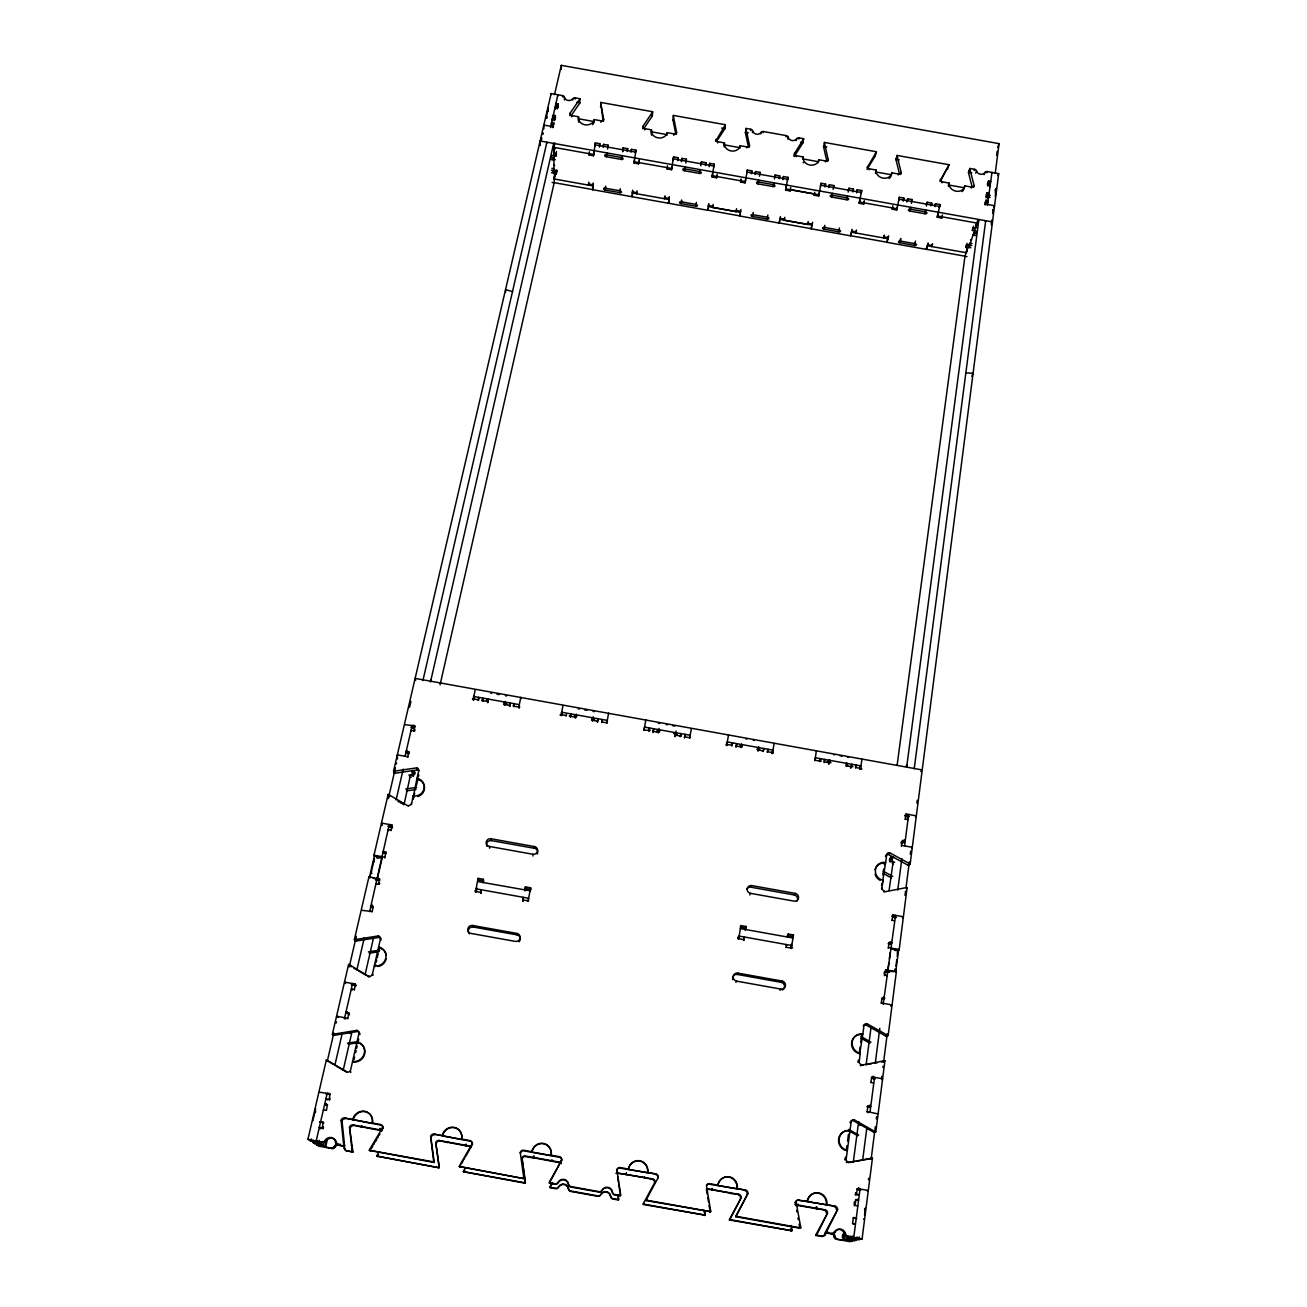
<?xml version="1.0" encoding="UTF-8"?>
<svg xmlns="http://www.w3.org/2000/svg" width="1307" height="1307" viewBox="0 0 1307 1307"><rect width="100%" height="100%" fill="white"/><g stroke="black" fill="none" stroke-linecap="round" stroke-linejoin="round"><path stroke-width="1.5" d="M552.845 119.607L553.58 115.343M569.983 115.784L569.983 113.284L579.736 99.234A2.271 1.911 3.7 0 0 579.949 98.711L575.227 97.862A2.287 1.928 3.6 0 0 572.825 98.744A4.558 3.839 3.4 0 1 564.395 97.241A2.287 1.928 3.2 0 0 562.565 95.607L551.146 93.565L393.554 771.114L394.224 773.189A2.647 2.516 -21.9 0 0 394.992 773.205L417.292 769.905A2.647 2.516 -20.8 0 1 418.943 770.967M571.796 116.829L571.796 115.571A2.287 1.928 3.5 0 1 569.983 113.284M572.825 100.002L572.825 98.744M570.358 716.873L570.832 713.883L570.669 716.873M575.227 99.136L575.227 97.862M578.789 122.204A7.989 6.764 3.9 0 1 578.511 118.774L578.527 116.78L571.796 115.571M571.192 115.522L579.687 103.269L579.949 98.711M575.423 718.197L576.256 714.096M576.959 716.105L575.913 714.782M588.853 182.245L588.444 185.235L588.836 183.486M593.982 153.605L593.509 155.762L589.016 154.961L589.424 151.857M546.114 118.316L548.303 107.958L548.287 109.755M708.214 208.172L707.806 210.296L592.757 189.695L593.247 183.029M593.509 155.762L595.322 142.888L599.831 143.688L599.374 147.07M643.845 128.527L652.128 116.225A2.271 1.911 5.9 0 0 652.324 115.702L652.618 111.716L600.714 102.42A2.271 1.928 4.5 0 0 600.681 102.975L603.654 119.296A2.287 1.928 4.4 0 1 600.991 120.799L594.26 119.591L594.211 121.584L578.511 118.774M594.865 145.78L594.897 144.799L635.545 152.069L635.48 153.05M595.24 145.829L595.322 142.888M603.164 121.241L600.714 102.42M600.959 122.286L600.991 120.799M603.605 120.799L603.654 119.296M603.148 147.266L603.589 144.358L608.114 145.175L608.033 147.136M605.223 189.972L605.272 188.126M607.624 149.047L608.114 145.175M592.349 720.811L593.247 716.661M591.695 719.863L594.636 719.945L592.839 717.821M622.655 151.743L623.161 147.854L627.67 148.671L627.556 150.877M622.998 151.04L623.161 147.854M597.397 722.15L597.92 718.736L597.577 722.183M627.213 151.563L627.67 148.671M630.971 152.233L631.428 149.341L635.954 150.158L635.888 151.122M639.058 161.3L638.535 163.816L634.026 163.016L635.954 150.158M601.645 722.493L602.151 719.504L601.873 722.477M638.535 163.816L639.139 160.009M642.75 128.805L642.913 126.322L652.405 112.239A2.271 1.928 6 0 0 652.618 111.716M644.678 129.867L644.759 128.625A2.287 1.928 5.8 0 1 642.913 126.322M606.726 723.392L608.637 713.116L608.556 714.243M607.102 722.346L607.085 722.624M652.128 116.225L652.405 112.239M651.687 135.242A7.973 6.78 6.2 0 1 651.36 131.811L651.49 129.834L644.759 128.625M666.929 135.095A7.973 6.78 6.2 0 0 667.044 134.621L667.223 132.644L673.955 133.853A2.287 1.944 6.7 0 0 676.585 132.35L673.366 115.98A2.271 1.928 6.8 0 1 673.383 115.424L725.287 124.704L724.764 128.658A2.271 1.911 8.3 0 1 724.568 129.181L716.497 141.515M664.904 195.854L664.43 198.844L664.855 196.72M671.912 167.917L671.553 169.714L667.044 168.913L667.158 167.639M675.817 134.245L673.007 119.966L673.383 115.424M673.824 135.324L673.955 133.853M669.282 196.638L668.481 203.255L668.939 201.017M671.553 169.714L673.579 156.889L678.088 157.69L677.859 160.124M673.072 160.026L673.579 156.889M676.422 134.082L676.585 132.35M677.614 160.581L678.088 157.69M681.339 161.496L681.846 158.359L686.371 159.176L686.142 161.349M681.535 161.513L681.846 158.359M685.783 163.032L686.371 159.176M695.879 204.349L695.667 206.147L681.045 203.663A1.666 0.915 11.9 0 1 679.509 202.454A1.666 0.915 11.9 0 1 681.241 201.85L695.879 204.349A1.666 0.915 11.6 0 1 697.383 205.656A1.666 0.915 11.6 0 1 695.634 206.277L696.402 202.389M700.813 165.728L701.418 161.872L705.927 162.672L705.437 165.564M987.847 196.949L988.795 193.207M709.146 166.724L709.701 163.342L714.21 164.159L713.72 167.051M715.599 141.336L725.091 125.227A2.271 1.928 8.3 0 0 725.287 124.704M707.806 210.296L708.77 203.712M716.988 175.612L716.579 177.785L712.07 176.968L714.21 164.159M894.854 971.64L895.197 968.993M897.239 952.999L899.2 949.503L907.123 887.616A2.679 2.549 44.5 0 0 906.372 887.584L883.826 891.995M863.453 1219.055L864.058 1218.876M864.613 1210.004L864.809 1208.501M868.485 1179.813L868.681 1178.261M871.263 1158.231L874.84 1130.294M874.987 1129.15L875.282 1126.863M876.311 1118.89L876.605 1116.619M881.637 1077.458L881.784 1076.331M882.928 1067.378L883.075 1066.267M883.614 1062.052L887.241 1033.739M895.246 971.477L895.605 968.716M895.932 966.134L896.765 959.714M897.19 956.365L897.893 950.892L894.462 950.271M905.016 895.426L905.555 891.162M906.029 887.551L909.313 861.983M910.309 854.206L910.701 851.118M916.861 803.152L917.236 800.26M991.31 223.562L991.752 220.115M992.601 213.433L993.124 209.414M995.281 192.668L995.803 188.927M864.548 1215.102L865.414 1208.305M895.72 972.196L898.546 950.189L890.671 948.784L891.309 948.081M996.326 188.273L995.264 196.426M850.971 1235.981L850.694 1238.154L858.911 1239.64L862.081 1238.938L872.439 1158.182A2.908 2.745 70.8 0 0 871.638 1158.165L847.949 1162.56M850.187 1122.076A2.859 2.712 69.5 0 1 853.063 1120.524L873.795 1132.319A2.875 2.712 68.5 0 0 874.546 1132.581L875.804 1131.878L884.921 1060.827A2.826 2.679 62.6 0 0 884.136 1060.81L860.627 1065.385M863.208 1025.848A2.777 2.647 60 0 1 865.757 1024.819L886.146 1036.271A2.777 2.647 59.7 0 0 886.898 1036.533L888.172 1035.454L896.373 971.526L885.493 969.974M885.493 856.314A2.647 2.516 40.7 0 1 888.352 854.468L908.12 865.316A2.663 2.516 41.8 0 0 908.855 865.561L910.178 863.845L998.679 173.619L987.242 171.56A2.287 1.928 16.8 0 0 984.972 172.459A4.558 3.839 16.6 0 1 976.525 170.956A2.287 1.928 16.4 0 0 974.581 169.306L969.859 168.456L968.52 172.263A2.271 1.911 16.3 0 0 968.536 172.818L972.228 187.26M717.559 142.904L717.723 141.679A2.287 1.944 8.2 0 1 715.844 139.375M852.474 1223.385L853.52 1217.471L856.722 1218.336M854.141 1205.707L855.105 1205.364L855.856 1199.581L858.617 1200.071L855.35 1200.136M855.432 1194.712L856.542 1194.288L857.294 1188.52L868.289 1190.497L867.162 1190.922M867.015 1111.816L868.044 1106.032L870.756 1106.506L867.162 1106.882M870.821 1082.604L871.851 1076.854L882.617 1078.781L881.555 1079.549M881.147 1003.335L882.16 997.649L884.823 998.14L883.565 999.349L881.572 998.989M884.414 975.692L885.819 969.631M888.123 948.228L889.364 942.347L891.995 942.821L890.721 944.242L888.107 943.768L889.364 942.347M891.946 920.487L892.942 914.916L903.382 916.779L902.483 917.824M901.34 846.332L902.647 840.385L905.228 840.858L903.921 842.639L901.356 842.182L901.16 843.75M905.114 819.473L906.094 814.016L916.321 815.846L915.57 816.908M987.21 201.899L986.883 204.333L988.304 200.608L986.05 200.216L985.2 205.019M990.232 195.38L988.549 195.086L989.268 193.207L987.014 192.815L986.066 197.831M987.618 185.97L988.566 180.938L990.804 181.346L988.68 184.99M988.729 183.846L988.909 182.408M860.496 1190.007L858.454 1189.648L858.732 1187.491M874.906 1078.912L872.896 1078.553L873.207 1076.151M889.234 972.31L886.767 971.869L887.028 969.892M895.801 917.759L893.857 917.4L894.102 915.472M831.856 1233.236A5.718 5.359 77.8 0 1 834.111 1236.879A2.859 2.679 77.2 0 0 836.366 1239.216L849.942 1241.65L852.082 1241.176L852.425 1238.513M852.801 1236.014L852.572 1237.713L846.756 1236.667A2.973 2.777 76.4 0 1 844.404 1234.249A5.931 5.555 77 0 0 833.997 1232.387A2.957 2.777 77.3 0 1 831.138 1233.857L825.321 1232.811A2.973 2.777 77.6 0 1 825.55 1231.995L837.558 1209.629A2.957 2.777 76 0 0 835.189 1206.23L807.105 1201.492A10.293 9.704 77 0 1 818.133 1193.128A10.293 9.704 77 0 1 826.367 1204.956M857.408 1200.512L857.588 1199.189M862.718 1159.734L866.933 1127.255M869.531 1107.307L869.808 1105.101M875.331 1062.64L879.807 1028.266M883.565 999.349L883.924 996.506M890.721 944.242L891.08 941.465M897.762 890.1L901.846 858.634M903.921 842.639L904.281 839.96M987.667 198.337L988.206 194.237M989.236 186.264L989.758 182.245M888.858 962.769L887.812 970.774L893.253 971.754M889.381 958.783L890.149 952.787M904.575 845.907L908.643 814.473L906.911 816.973M846.528 1235.507L846.037 1239.248L854.141 1240.702L854.272 1239.64M996.637 155.386L997.143 151.416M854.141 1240.702L856.608 1240.163L857.016 1236.928M995.215 173.488L999.071 143.639L561.307 65.35L554.511 94.643M858.911 1239.64L859.271 1236.928M736.56 208.695L736.037 211.669L712.658 207.47L713.148 204.496M716.579 177.785L717.167 174.337M889.969 861.967L890.998 856.559L893.482 857L892.273 858.666L889.789 858.225L889.43 860.97M975.528 235.554L973.437 235.178L973.699 233.25L975.79 233.626M973.437 235.178L975.316 227.712M842.312 1237.647L842.737 1234.363M891.897 861.525L892.518 856.722M976.28 231.143L972.375 230.44L973.274 228.022L975.528 228.431L976.1 224.069M844.093 1232.207L843.064 1239.951L836.366 1239.216M853.373 1161.645L858.258 1124.559L860.218 1124.919M866.149 1064.601L871.05 1027.351M889.07 890.524L893.236 861.346M858.944 1121.961L858.634 1124.33L860.594 1124.673M977.048 224.379L977.571 220.491M977.897 220.246L977.391 223.497M841.969 1240.212L844.044 1239.722L844.959 1232.828M846.037 1239.248L848.439 1238.693L848.798 1235.997M854.108 1204.335L854.435 1201.819M855.448 1194.026L855.644 1192.588M884.169 973.944L884.48 971.624L885.411 971.902M643.959 730.074L649.105 730.433L648.991 731.267L649.563 727.999L649.105 730.433M644.09 729.96L644.482 727.084L690.194 735.286L689.639 738.275M645.691 720.761L645.821 719.781L644.09 730.009M724.568 129.181L725.091 125.227M897.174 764.84L964.958 256.303L968.552 244.948M968.177 247.824L965.971 247.431L966.314 244.915M845.074 1160.012A2.892 2.728 72.3 0 1 845.09 1159.489L845.4 1157.185M846.315 1150.274L846.936 1145.684M847.54 1141.093L848.455 1134.231M858.323 1060.189L858.029 1062.411L859.205 1061.431L860.3 1053.197A9.803 9.345 61.9 0 1 852.197 1041.957A9.803 9.345 61.9 0 1 862.832 1034.082L863.927 1025.93A2.794 2.663 59.8 0 1 866.949 1023.691L887.42 1035.193A2.794 2.663 59.6 0 0 888.172 1035.454M859.5 1051.302L860.104 1046.874M860.692 1042.463L861.852 1033.641M881.588 885.493L881.866 883.418M882.977 875.118L883.81 868.91M884.349 864.777L884.627 862.718M965.971 247.431L967.098 243.298M850.007 1130.539A10.113 9.574 71 0 0 839.143 1138.724A10.113 9.574 71 0 0 847.377 1150.356L851.135 1122.092A2.875 2.728 69.3 0 1 854.223 1119.772L875.037 1131.617A2.875 2.712 68.4 0 0 875.804 1131.878M862.244 1034.621A9.786 9.329 61.9 0 0 851.625 1042.48A9.786 9.329 61.9 0 0 859.712 1053.703L862.832 1034.082M885.672 862.424L882.666 881.147L883.287 880.33A9.345 8.888 42.1 0 1 875.412 869.743A9.345 8.888 42.1 0 1 885.672 862.424L886.685 854.794A2.663 2.532 40.6 0 1 889.61 852.719L909.443 863.617A2.663 2.516 41.7 0 0 910.178 863.845M966.935 247.856L966.396 252.545M966.706 251.696L967.213 247.889L966.772 249.049M848.586 1162.233A2.908 2.745 72.2 0 1 846.233 1158.884L847.377 1150.356M881.572 888.956L883.287 880.33M970.872 247.775L968.797 247.415L969.32 243.576M968.797 247.415L973.699 233.25M972.375 230.44L972.702 227.908M973.274 228.022L973.519 226.209M724.16 146.825A7.973 6.78 8.7 0 1 724.192 144.832L724.454 142.888L717.723 141.679M861.934 769.104L859.728 768.696L860.055 766.408M942.445 215.018L941.775 218.073L937.266 217.256L937.576 215.083M859.957 769.088L860.365 766.18M937.985 213.842L937.674 216.031L977.701 223.203M860.447 769.202L861.967 759.138M935.126 204.905L935.518 203.745L940.027 204.546L937.266 217.256M941.775 218.073L942.02 216.243M850.939 767.912L851.903 764.301L850.596 767.895M931.466 205.019L931.744 203.075L927.235 202.258L926.467 204.595M965.154 256.221L926.369 249.278L926.647 247.268M887.78 237.27L887.012 242.35L926.353 249.392L927.856 243.657M926.353 249.392L928.182 242.971M855.513 768.026L856.134 765.069L855.448 766.343M935.518 203.745L934.93 206.62M932.169 244.915L931.907 246.696L932.561 243.755M925.274 211.195L924.899 213.744L909.868 211.064A1.732 0.964 6.9 0 1 908.463 209.823A1.732 0.964 6.9 0 1 910.456 209.202L925.503 211.897A1.732 0.964 6.5 0 1 926.892 213.123A1.732 0.964 6.5 0 1 924.899 213.744L925.764 210.068M846.299 765.526C850.269 765.494 844.812 764.562 846.56 762.585M846.201 766.359L846.822 763.386L846.283 764.415M927.235 202.258L926.336 206.065M900.866 238.462L899.951 242.71L914.524 245.438L914.835 243.298M915.472 241.076L914.541 245.324M828.671 763.958L829.226 760.135M910.244 208.516L909.868 211.064L910.718 207.388M829.586 760.02L829.39 761.393L830.435 761.573M828.965 763.974L829.88 760.347L827.315 761.475L830.991 762.798M906.65 202.03L907.662 198.762L912.172 199.563L911.306 203.386M739.778 148.132A7.973 6.78 8.7 0 0 739.893 147.642L740.187 145.698L746.918 146.907A2.287 1.944 9.2 0 0 749.532 145.387L746.052 128.985A2.271 1.928 9.1 0 1 746.052 128.429L750.773 129.262A2.271 1.928 9.2 0 1 752.652 130.912A4.542 3.856 9.4 0 0 761.099 132.415A2.271 1.928 9.6 0 1 763.435 131.533L786.308 135.618A2.271 1.928 10.4 0 1 788.186 137.268A4.542 3.856 10.6 0 0 796.633 138.771A2.271 1.928 10.8 0 1 798.953 137.889L803.674 138.738L802.71 143.166L794.313 156.432M790.817 948.261L791.405 944.324M792.385 937.773L793.463 935.011L788.203 934.064L787.451 935.338M791.29 948.523L793.463 935.011M819.522 761.377L820.567 758.681L819.963 761.654M898.661 200.625L899.379 197.275L903.889 198.092L903.317 200.968M900.507 238.92L899.935 242.824A1.683 0.899 7.1 0 1 898.562 241.664A1.683 0.899 7.1 0 1 900.474 241.076L915.096 243.69A1.683 0.899 6.8 0 1 916.452 244.866A1.683 0.899 6.8 0 1 914.524 245.438M824.08 762.667L824.799 759.449L824.063 761.001M907.368 200.706L907.662 198.762M899.379 197.275L896.716 210.002L892.224 209.202L892.91 205.787M888.335 236.959L888.074 238.74L851.527 232.205L851.805 230.424M887.012 242.35L888.678 235.897M786.013 947.591L786.634 944.585L786.144 945.386M788.203 934.064L787.484 937.233M896.716 210.002L896.994 208.189M897.37 206.947L897.092 208.777L859.516 202.046M814.882 760.739L816.352 750.953M748.486 147.234L745.447 132.922L746.052 128.429M883.989 235.93L883.663 238.07L884.284 235.113M736.037 211.669L736.233 210.46L740.612 211.244L739.86 216.031L779.184 223.072L780.116 218.318L784.51 219.102L784.265 220.295L807.661 224.461L807.922 223.285L812.317 224.069L811.239 228.79L850.579 235.832L852.099 229.362M745.627 179.811L745.104 182.866L740.595 182.065L741.118 178.994M746.771 147.871L746.918 146.907M750.594 130.504L750.773 129.262M749.254 147.103L749.532 145.387M752.391 132.628L752.652 130.912M859.81 200.232L859.189 203.288L863.698 204.104L864.041 201.915M864.368 200.674L863.698 204.104M658.336 732.655L653.337 731.201L653.141 732.557L653.794 728.767L652.928 730.858M659.757 730.956L658.875 729.665M745.104 182.866L747.326 170.073L751.835 170.89L751.329 173.766M746.787 173.194L747.326 170.073M767.503 752.244L768.075 749.27L767.193 752.146M859.189 203.288L861.738 190.544L857.212 189.744L856.608 192.848M737.654 937.903L738.553 936.547M738.308 939.014L738.7 936.547M738.635 939.079L740.889 925.568L746.15 926.5L745.333 929.963M850.579 235.832L850.988 233.234M772.176 753.502L772.666 750.447M772.421 753.551L774.12 743.373M743.471 940.436L744.484 937.021L743.716 940.387M745.137 929.963L746.15 926.5M856.281 230.604L855.889 233.103L856.493 230.146M763.043 750.921L763.843 748.503L763.272 751.476M848.145 192.08L848.946 188.257L853.455 189.058L852.899 191.949M839.437 227.957L838.637 231.862L824.063 229.133L824.488 227.353L839.078 230.097A1.666 0.915 8.5 0 1 840.499 231.274A1.666 0.915 8.5 0 1 838.637 231.862L839.11 229.983M757.848 750.937L758.338 747.882M847.214 196.867L846.74 199.759L831.709 197.079A1.715 0.964 8.7 0 1 830.239 195.838A1.715 0.964 8.7 0 1 832.167 195.2L847.214 197.896A1.715 0.964 8.3 0 1 848.668 199.138A1.715 0.964 8.3 0 1 846.74 199.759L847.508 196.066M758.697 746.82C759.089 749.123 761.524 750.447 756.982 749.515M758.093 750.839L758.763 747.588L757.341 748.47M848.619 190.185L848.946 188.257M760.854 133.902L761.099 132.415M755.087 174.452L755.609 171.56L760.119 172.361L759.449 176.216M735.906 747L736.756 743.65L736.102 746.885M829.046 186.689L829.373 184.761L833.882 185.561L833.572 187.505M824.456 226.765L824.047 229.248A1.666 0.915 8.8 0 1 822.609 228.071A1.666 0.915 8.8 0 1 824.472 227.483L824.815 225.343M741.118 746.983L741.543 744.402M832.183 194.171L831.709 197.079L832.461 193.387M742.229 746.869C737.834 746.15 740.661 745.938 741.722 744.255M741.265 747.539L741.837 744.549L741.494 745.627M763.239 132.759L763.435 131.533M726.006 744.712L726.937 742.997M814.735 192.178L814.147 195.233L818.656 196.034L818.95 194.237M727.133 742.278L726.578 745.644L728.505 735.188M819.293 192.619L818.934 194.792L785.866 188.878M825.289 186.019L825.599 184.075L821.09 183.274L818.656 196.034M731.789 745.627L732.524 742.882L731.953 745.872M807.661 224.461L808.216 221.504M811.239 228.79L811.598 226.666M812.611 222.288L812.055 225.131L779.903 219.38L780.426 216.537M752.571 216.341L752.865 214.544M758.387 181.983A1.715 0.964 10.4 0 0 756.541 182.637A1.715 0.964 10.4 0 0 758.076 183.895L773.107 186.574A1.715 0.964 10 0 0 774.969 185.937A1.715 0.964 10 0 0 773.45 184.679L758.387 181.983L758.076 183.895L758.73 180.186M784.265 220.295L784.821 217.321M786.324 186.346L785.621 190.119L790.131 190.936L790.768 187.505M783.105 178.471L783.448 176.543L787.974 177.344L785.621 190.119M779.184 223.072L779.56 220.948M689.671 737.752L690.047 735.629M767.127 219.07A1.666 0.915 10 0 0 768.941 218.465A1.666 0.915 10 0 0 767.47 217.289L752.848 214.675A1.666 0.915 10.4 0 0 751.051 215.279A1.666 0.915 10.4 0 0 752.538 216.456L767.127 219.07L767.863 215.034M675.082 736.56L676.078 731.054M773.777 182.866L773.091 186.591L773.45 184.695M774.822 176.984L775.182 175.056L779.691 175.873L779.348 177.801M658.385 732.623L659.104 728.473M759.775 174.288L760.119 172.361M752.538 216.456L753.257 212.42M755.25 173.488L755.609 171.56M740.938 209.479L740.448 212.322L708.296 206.571L708.704 204.447M739.86 216.031L740.268 213.793M751.492 172.818L751.835 170.89M767.16 218.955L767.487 217.158M774.479 178.896L775.182 175.056M740.595 182.065L741.069 179.533M786.079 136.843L786.308 135.618M779.168 178.749L779.691 175.873M675.115 736.511L675.36 735.155L680.441 736.07M673.481 733.407L675.588 733.799L675.801 732.704M787.811 139.228L788.186 137.268M712.658 207.47L713.001 205.705M782.86 179.647L783.448 176.543M709.325 165.27L709.701 163.342M607.428 720.811L607.167 722.167L607.232 720.402L561.536 712.201L561.569 715.207L559.984 714.929M712.07 176.968L712.723 173.178M700.046 169.681L699.457 173.406L684.443 170.727A1.715 0.964 12.1 0 1 682.842 169.469A1.715 0.964 12.1 0 1 684.639 168.799L699.686 171.495A1.715 0.964 11.8 0 1 701.271 172.753A1.715 0.964 11.8 0 1 699.457 173.406L700.029 170.531M701.042 163.783L701.418 161.872M592.61 720.811L593.1 718.246M705.551 164.6L705.927 162.672M787.402 180.464L787.974 177.344M796.29 140.486L796.633 138.771M793.986 156.105L794.509 153.442L803.495 139.261A2.271 1.928 10.9 0 0 803.674 138.738M684.999 167.002L684.443 170.727L685.015 167.835M575.881 717.037L576.256 715.207M681.617 199.971L681.078 203.549L681.617 200.837M798.724 139.114L798.953 137.889M796.241 156.726L796.42 155.762A2.287 1.944 10.8 0 1 794.509 153.442M790.131 190.936L790.376 189.678L814.424 193.975L814.147 195.233M522.898 901.209L523.274 897.305L522.996 901.177M530.528 890.753L530.642 887.812L525.381 886.865L524.989 890.704M525.087 890.786L525.381 886.865M561.046 715.615L563.007 705.502M561.34 715.517L561.912 712.642M672.027 166.643L671.667 168.44L634.107 161.725M561.569 715.207L562.026 712.936M528.061 901.258L530.642 887.812M669.2 197.749L668.841 199.514L632.31 192.962L632.719 190.103M528.436 901.144L528.534 898.252L475.879 888.793L476.369 890.982L475.062 890.737M566.127 716.105L566.617 713.687M667.044 168.913L667.518 165.826M796.42 155.762L803.168 156.954L802.776 158.899L818.476 161.709L818.901 159.781L825.632 160.973A2.287 1.944 11.8 0 0 828.197 159.47L824.456 143.002A2.271 1.928 11.7 0 1 824.456 142.447L876.376 151.743L875.167 156.121L866.998 169.436M632.539 194.514L632.082 196.736L632.359 191.868L636.738 192.652L636.672 193.877L637.113 190.887M518.765 707.757L520.741 697.35L520.84 698.641M480.813 893.367L481.156 889.74L481.074 893.318M475.47 892.011L478.084 878.369L483.345 879.317L482.937 882.65M519.206 707.806L519.5 706.45M634.026 163.016L634.483 159.928M483.541 881.637L483.345 879.317M509.485 706.368L509.91 702.954L509.861 706.45M620.319 188.747L619.861 190.871A1.666 0.899 13.3 0 1 621.462 192.08A1.666 0.899 13.3 0 1 619.779 192.701L620.302 190.234M513.667 706.695L514.141 703.705L514.239 706.45M631.036 151.269L631.428 149.341M475.911 892.06L476.794 887.829M478.166 881.343L478.084 878.369M476.369 890.982L476.777 889.021M504.388 705.176L504.829 702.039L506.887 704.048L504.012 704.13M505.335 701.369L504.943 703.182L503.898 702.986M621.805 155.696L621.331 159.438L606.317 156.742A1.732 0.964 13.9 0 1 604.651 155.468A1.732 0.964 13.9 0 1 606.383 154.798L621.429 157.494A1.732 0.964 13.5 0 1 623.08 158.768A1.732 0.964 13.5 0 1 621.331 159.438L621.724 157.641M504.91 705.077L505.45 702.513M691.321 728.669L689.769 737.736L684.672 736.821M605.255 188.241L619.894 190.74L619.812 192.586L605.19 190.087A1.683 0.899 13.6 0 1 603.573 188.878A1.683 0.899 13.6 0 1 605.255 188.241L605.713 186.133M605.19 190.087L605.729 187.62M482.986 701.14L482.822 698.085L482.397 701.238M487.527 702.578L487.903 699C488.001 700.405 484.554 700.421 488.214 701.304M606.758 153.001L606.317 156.742L607.02 153.507M487.952 702.513L488.181 701.451M472.415 699.212L474 699.49L474.49 697.235M478.15 700.323L478.591 697.334L478.868 699.931M599.407 145.6L599.831 143.688M593.313 183.797L592.855 185.904L553.956 178.945M592.757 189.695L593.231 187.473M603.18 146.286L603.589 144.358M589.016 154.961L589.408 153.164M473.134 699.849L475.209 689.753M473.608 699.931L474.278 696.925M594.015 152.315L593.541 154.455L553.547 147.299L554.723 143.035M826.857 161.267L823.59 146.907L824.456 142.447M825.42 161.937L825.632 160.973M820.388 186.362L821.09 183.274M413.355 776.309L414.303 770.999L411.819 770.558L412.408 772.535L414.874 772.992L414.531 774.479M552.158 155.255L556.063 155.958L556.455 151.579M556.063 155.958L556.472 154.177M551.521 172.736L553.596 173.112L553.988 168.717L553.858 158.131L551.766 157.755M553.596 173.112L554.446 169.338L554.462 170.596M440.051 684.901L554.168 182.8L554.854 170.188M319.431 1140.407L318.941 1142.547L310.723 1141.06L307.929 1139.279L326.358 1060.026A2.908 2.728 -50.5 0 1 327.109 1060.287L347.286 1072.116A2.908 2.745 -51.9 0 0 350.652 1069.812L352.563 1061.415A10.113 9.557 -50.7 0 0 364.31 1053.377A10.113 9.557 -50.7 0 0 356.991 1041.924L358.886 1033.625A2.875 2.712 -49 0 0 356.811 1030.373L333.171 1034.229A2.875 2.712 -48.1 0 1 332.37 1034.213L348.593 964.468A2.826 2.679 -42.4 0 1 349.328 964.713L369.62 976.95M369.162 976.198A2.81 2.679 -43.4 0 0 372.462 973.976L374.308 965.889A9.803 9.345 -41.6 0 0 385.81 958.162A9.803 9.345 -41.6 0 0 378.589 947.085L380.402 939.079A2.794 2.663 -39.6 0 0 378.344 935.926L355.177 939.586A2.794 2.647 -39.4 0 1 354.377 939.553L368.966 876.817L379.7 879.137M411.574 804.458L412.996 795.914A9.345 8.888 -22.2 0 0 424.056 788.725A9.345 8.888 -22.2 0 0 416.998 778.302L418.714 770.803A2.663 2.516 -20.6 0 0 416.704 767.846L394.322 771.146A2.663 2.516 -21.8 0 1 393.554 771.114M352.563 1061.415L356.991 1041.924M378.589 947.085L374.308 965.889M413.96 796.992A9.329 8.871 -22.2 0 1 413.306 796.894L416.998 778.302M554.103 177.866L554.952 174.109M554.838 175.939L554.119 178.765M354.115 1059.454L354.622 1057.2M355.651 1052.69L356.158 1050.436M356.68 1048.181L357.187 1045.927M357.693 1043.689L358.722 1039.196M375.24 966.576L375.73 964.386M376.22 962.213L376.726 960.041M377.217 957.868L378.197 953.522M378.703 951.349L379.684 947.02M413.273 799.296L413.747 797.254M414.205 795.211L414.662 793.169M415.593 789.101L416.051 787.059M416.525 785.033L417.913 778.939M418.371 776.913L418.828 774.888M554.054 173.717L556.259 174.109L556.635 169.845M556.259 174.109L557.06 170.58M827.756 161.398L828.197 159.47M323.107 1128.611L319.333 1127.369L323.107 1128.611L323.515 1126.83M329.723 1099.873L330.05 1098.452M349.296 1014.886L348.642 1012.68L345.93 1012.19L349.524 1013.873M355.945 985.984L355.243 984.024L344.493 982.096L345.456 983.501M379.357 884.3L379.667 882.993M392.296 828.099L391.904 824.962L381.464 823.083L382.314 825.272M414.629 731.119L414.989 729.584M323.875 1141.517L323.025 1145.21L320.918 1143.821L321.408 1141.714M326.603 1147.546L324.773 1146.353L326.456 1139.051M553.743 148.639L554.609 143.509M351.632 1031.827L351.322 1033.151L349.361 1032.791M410.529 774.708L404.288 803.495M327.387 1139.296L325.639 1146.909L332.207 1148.543A2.859 2.663 -56.9 0 0 335.131 1147.154A5.718 5.342 -57.5 0 1 340.572 1144.311M343.267 1069.943L351.616 1033.51L349.655 1033.151M365.225 974.058L373.426 938.23M556.047 153.376L553.792 152.968L554.854 148.328M411.77 775.345L412.849 770.64M551.325 159.666L553.433 160.026L554.25 152.364M553.433 160.026L553.858 158.131M825.06 186.966L825.599 184.075M310.723 1141.06L311.213 1138.92M323.025 1145.21L314.938 1143.756L312.765 1142.367L313.255 1140.243M314.938 1143.756L315.428 1141.648M405.056 756.263L412.195 725.385L412.979 728.342L413.731 725.075M317.47 1140.619L317.274 1141.452L323.09 1142.498A2.973 2.777 -56 0 0 326.129 1141.06A5.931 5.555 -56.6 0 1 336.536 1142.922A2.957 2.777 -56.9 0 0 338.693 1145.308L344.509 1146.353A2.973 2.777 -57.3 0 0 344.591 1145.52L342.042 1121.128L341.094 1120.377A2.957 2.777 -55.7 0 1 344.509 1118.008L372.462 1123.35A10.293 9.688 -56.7 0 0 365.061 1111.669A10.293 9.688 -56.7 0 0 353.217 1119.887M320.166 1128.938L320.362 1128.104M327.42 1105.216L325.721 1104.905L326.015 1103.614M334.951 1064.878L342.32 1032.971M346.829 1013.382L347.172 1011.928M356.958 969.5L364.294 937.723M373.116 907.662L371.302 907.336L371.956 904.558M386.251 853.651L383.801 853.226L384.111 851.854M396.07 800.031L403.21 769.12M408.421 753.714L406.82 753.42L407.425 750.806M551.913 124.704L551.505 126.452L551.456 122.466L553.711 122.874L553.727 124.868M552.877 120.554L553.776 116.601M555.606 108.693L556.521 104.74M332.207 1148.543L318.647 1146.108L316.751 1144.899L317.225 1142.808M325.982 1093.91L328.531 1094.384L328.776 1093.322M351.207 984.808L353.707 985.266L354.099 983.583M375.91 880.134L377.886 880.477L378.409 878.206M388.277 826.628L390.221 826.988L390.662 825.076M322.094 1127.876L323.417 1122.158L319.611 1121.749M326.407 1110.46L327.469 1104.578L324.708 1104.088L325.721 1104.905M329.217 1099.857L329.968 1093.714L319.578 1092.244M347.874 1018.839L348.642 1012.68M354.377 990.02L355.243 984.024M372.152 911.91L373.165 906.241L370.518 905.767L371.302 907.336M378.507 884.349L379.52 878.712M384.911 858.062L385.696 851.903L383.065 851.445L383.801 853.226M390.94 830.648L391.904 824.962M407.817 757.39L408.781 751.754L406.199 751.296L406.82 753.42M413.764 731.299L414.744 725.842L404.713 724.699M553.711 122.874L552.845 127.661M552.322 117.042L553.155 117.189L553.139 115.196L555.377 115.588L554.527 120.636M557.207 108.971L558.073 103.939L555.834 103.531L555.867 107.566L557.272 107.811M374.668 856.738L373.998 855.186L388.13 794.444A2.679 2.549 -24.5 0 1 388.849 794.689L408.258 806.043M313.076 1119.805L313.043 1120.638M313.419 1118.318L314.284 1114.61M314.628 1113.123L315.657 1108.695M315.314 1112.78L315.657 1111.309M327.469 1060.483L333.84 1033.069M336.193 1022.989L336.454 1021.862M345.391 983.387L345.636 982.292M349.214 966.919L356.337 936.302M370.077 877.16L370.387 875.804M371.155 873.746L371.956 869.057M372.266 867.717L373.198 863.666M373.524 862.326L374.455 858.291M388.31 798.642L395.498 767.748M396.348 764.056L396.576 763.059M397.524 759.008L397.328 754.874L407.637 756.72M409.499 707.43L410.888 701.467M540.445 143.917L540.199 144.669M541.131 140.944L541.833 137.954M542.748 133.984L543.009 132.84L543.042 134M547.943 111.601L548.303 110.082M370.322 877.765L370.551 876.801M373.965 862.048L374.423 860.12M828.703 187.604L829.373 184.761M833.114 189.384L833.882 185.561M852.85 191.426L853.455 189.058M546.408 118.234L546.424 115.996L547.029 118.087M856.722 191.623L857.212 189.744M867.145 167.688L876.196 152.266A2.271 1.928 13.2 0 0 876.376 151.743M861.182 192.668L861.738 190.544M861.182 193.42L861.427 192.488L820.763 185.202M869.155 169.763L869.416 168.815A2.287 1.944 13.2 0 1 867.472 166.495M875.592 173.423A7.989 6.78 13.7 0 1 875.641 171.936L876.147 170.024L869.416 168.815M726.627 744.827L727.444 741.968L773.156 750.169L772.11 752.979L773.058 753.159M889.07 178.553A7.989 6.78 13.7 0 0 891.341 174.73L891.88 172.834L898.628 174.043A2.287 1.944 14.2 0 0 901.16 172.524L897.157 156.007A2.271 1.928 14 0 1 897.157 155.451L949.078 164.747A2.271 1.928 15.5 0 1 948.915 165.27L940.043 180.725M899.543 174.256L896.063 159.862A2.271 1.911 14 0 1 896.047 159.307L897.157 155.451M896.063 159.862L897.157 156.007M898.35 174.991L898.628 174.043M900.605 174.419L901.16 172.524M892.224 209.202L892.583 207.96M903.104 200.657L903.889 198.092M911.453 201.915L912.172 199.563M930.829 205.869L931.744 203.075M942.086 182.817L942.412 181.869A2.287 1.928 15.6 0 1 940.436 179.549M940.239 181.542L949.078 164.747M939.161 207.11L940.027 204.546M939.439 207.421L939.749 206.49L899.085 199.219M948.49 186.46A7.989 6.764 16.1 0 1 948.506 184.957L949.143 183.078L942.412 181.869M968.536 172.818L969.876 169.028A2.287 1.928 16.3 0 1 969.859 168.456M962.017 191.59A7.989 6.764 16.1 0 0 964.207 187.767L964.876 185.888L971.624 187.097A2.287 1.928 16.5 0 0 974.123 185.578L969.876 169.028M974.156 170.498L974.581 169.306M975.757 173.096L976.525 170.956M971.281 188.045L971.624 187.097M973.437 187.456L974.123 185.578M617.165 1173.588L616.904 1169.961A2.924 2.81 -83.6 0 1 620.172 1167.576L628.438 1169.062A10.227 9.803 -85.9 0 1 639.809 1160.73A10.227 9.803 -85.9 0 1 647.733 1172.542L656.016 1174.029A2.924 2.794 -88 0 1 658.287 1177.411L646.262 1199.761A2.941 2.794 -87 0 0 646.017 1200.578L710.632 1211.703A2.957 2.81 87 0 0 710.649 1210.837L706.532 1186.07A2.941 2.794 86.1 0 1 709.734 1183.685L718.017 1185.171A10.26 9.77 84.2 0 1 729.224 1176.806A10.26 9.77 84.2 0 1 737.311 1188.635L745.594 1190.122A2.941 2.794 82.7 0 1 747.914 1193.52L736.593 1215.51A2.957 2.81 84.1 0 0 736.347 1216.327L735.661 1216.686A2.957 2.794 84.2 0 1 735.89 1215.886L747.914 1193.52M984.171 174.599L984.972 172.459M986.801 172.753L987.242 171.56M997.666 147.446L999.071 143.639M987.406 184.009L988.566 180.938M991.523 173.602L991.964 172.41L987.438 205.428M986.132 195.151L987.014 192.815M989.595 187.064L990.314 185.186L988.059 184.793M975.528 228.431L978.91 219.494L906.633 767.34M984.824 203.467L986.05 200.216M988.402 198.011L988.762 197.063M997.894 175.677L998.679 173.619M616.234 1173.523A2.81 2.679 -83.4 0 1 618.015 1173.212L652.732 1178.898A2.826 2.696 -87.5 0 1 654.921 1182.149L643.338 1203.682A2.826 2.696 -86.6 0 0 643.093 1204.45L705.29 1215.183A2.843 2.712 87.6 0 0 705.306 1214.35L704.8 1211.36M616.708 1170.517A2.908 2.794 -83.6 0 1 619.943 1168.148L620.172 1167.576M996.097 188.862L995.035 190.054M985.347 221.618L985.69 220.703L914.23 768.696M992.65 210.639L993.01 209.708M993.941 207.323L994.562 205.705L984.775 203.957M991.31 224.902L992.487 221.912L540.118 140.976L540.232 145.567M965.742 372.789L973.078 373.312L971.787 376.269M746.901 889.152A3.986 3.888 39.2 0 1 751.002 887.208L751.721 885.574L795.195 893.384A4.019 3.888 42.8 0 1 798.528 897.958A4.019 3.888 42.8 0 1 794.035 901.144L750.496 893.334A4.003 3.905 38.9 0 1 747.196 888.744A4.003 3.905 38.9 0 1 751.721 885.574M749.777 894.936L750.496 893.334M618.015 1173.212L626.069 1174.372A9.835 9.41 -85.5 0 1 626.412 1172.983M814.898 759.073L815.486 757.766L861.215 765.967L859.728 768.696M740.415 926.598L740.889 925.568M740.301 928.558L792.843 938.001M738.308 938.018L739.223 936.073L791.895 945.533L790.719 947.428L792.679 947.771M825.321 1232.811L826.383 1232.517A2.973 2.794 77.5 0 1 826.612 1231.7L837.558 1209.629M825.109 1234.805L824.08 1235.082A5.718 5.359 77.8 0 1 828.001 1232.207A5.734 5.375 77.7 0 0 825.109 1234.805A2.859 2.679 78 0 1 822.348 1236.226L815.715 1235.491A2.859 2.679 78.4 0 1 815.944 1234.707L827.511 1213.174A2.843 2.679 76.9 0 0 825.223 1209.906L795.015 1204.482M815.715 1235.491L816.712 1235.213A2.875 2.696 78.3 0 1 816.94 1234.429L827.511 1213.174M732.737 979.613A4.084 4.003 60.7 0 1 737.197 974.434L737.867 973.111L782.076 981.051A4.117 3.986 58.6 0 1 785.458 985.788A4.117 3.986 58.6 0 1 780.867 989.089L780.018 990.347M791.143 1225.443L791.944 1229.936A2.859 2.696 80.4 0 1 791.944 1230.769L729.404 1219.97A2.843 2.696 84.9 0 1 729.633 1219.186L741.2 1197.669A2.826 2.696 83.5 0 0 738.978 1194.402L706.613 1188.586M729.404 1219.97L730.058 1219.627A2.859 2.696 84.8 0 1 730.286 1218.843L741.2 1197.669M735.923 982.423L736.593 981.132A4.101 4.003 60.3 0 1 733.26 976.411A4.101 4.003 60.3 0 1 737.867 973.111M430.673 1136.486L434.169 1161.629A2.957 2.794 -63.8 0 1 434.12 1162.462L433.565 1161.874A2.957 2.81 -63.7 0 0 433.614 1161.024L430.673 1136.486A2.941 2.794 -62.3 0 1 434.038 1134.117L442.305 1135.603A10.26 9.77 -63.7 0 1 454.019 1127.337A10.26 9.77 -63.7 0 1 461.6 1139.067L469.867 1140.554A2.941 2.794 -65.6 0 1 472.039 1143.919L459.558 1165.697A2.957 2.81 -66.5 0 0 459.28 1166.497L523.731 1178.587A2.941 2.794 -72.5 0 0 523.764 1177.738L520.268 1152.594A2.924 2.794 -71.5 0 1 523.584 1150.209L531.851 1151.696A10.227 9.803 -73.6 0 1 543.402 1143.396A10.227 9.803 -73.6 0 1 551.146 1155.176L559.412 1156.662A2.924 2.81 -75.9 0 1 561.634 1160.028L549.528 1181.871A2.957 2.81 -75.9 0 0 549.267 1182.688L555.116 1183.734A2.941 2.81 -76.3 0 0 558.073 1182.263A5.898 5.636 -77.2 0 1 568.529 1184.142A2.941 2.81 -78.1 0 0 570.783 1186.544L599.096 1191.641A2.941 2.81 -81.4 0 0 602.053 1190.171A5.898 5.636 -82.3 0 1 612.493 1192.049A2.957 2.81 -83.2 0 0 614.764 1194.467L620.613 1195.513A2.957 2.81 -83.5 0 0 620.645 1194.663L616.904 1169.961M557.158 1168.768L549.61 1182.378A2.941 2.81 -76 0 0 549.348 1183.194L555.165 1184.24A2.941 2.794 -76.3 0 0 558.122 1182.77A5.881 5.604 -77.2 0 1 568.512 1184.648A2.941 2.794 -78.1 0 0 570.767 1187.034L598.965 1192.115A2.941 2.81 -81.4 0 0 601.906 1190.644A5.881 5.604 -82.3 0 1 612.313 1192.523A2.941 2.794 -83.2 0 0 614.568 1194.925L620.4 1195.97A2.941 2.81 -83.5 0 0 620.417 1195.121L620.188 1193.569M557.909 1167.396L561.634 1160.028M552.404 1182.508L550.214 1186.462A2.843 2.712 -76.2 0 0 549.953 1187.246L555.589 1188.259A2.843 2.712 -76.5 0 0 558.448 1186.854A5.685 5.424 -77.3 0 1 568.496 1188.651A2.843 2.712 -78.2 0 0 570.669 1190.971L597.92 1195.872A2.843 2.712 -81.3 0 0 600.763 1194.467A5.685 5.424 -82.2 0 1 610.826 1196.264A2.843 2.712 -83 0 0 613.016 1198.584L618.636 1199.597A2.843 2.712 -83.3 0 0 618.668 1198.78L618.211 1195.791M552.469 1182.998L550.28 1186.936A2.826 2.696 -76.2 0 0 550.035 1187.72L555.638 1188.733A2.826 2.696 -76.5 0 0 558.481 1187.311A5.669 5.391 -77.4 0 1 568.496 1189.125A2.826 2.696 -78.2 0 0 570.653 1191.429L597.805 1196.313A2.826 2.696 -81.3 0 0 600.632 1194.892A5.669 5.391 -82.1 0 1 610.647 1196.706A2.826 2.696 -83 0 0 612.836 1199.009L618.44 1200.022A2.826 2.696 -83.3 0 0 618.456 1199.205L617.786 1194.745M796.927 901.242A4.003 3.872 43 0 0 794.313 894.985L795.195 893.384M561.291 1163.083A2.826 2.696 -76.1 0 0 559.723 1162.168L525.218 1155.96A2.826 2.696 -72 0 0 522.032 1158.263L525.414 1182.459A2.826 2.696 -72.9 0 1 525.365 1183.276L463.332 1171.676A2.843 2.696 -67.1 0 1 463.609 1170.892L465.112 1168.262M463.756 1172.199A2.843 2.696 -67.2 0 1 464.018 1171.431L464.769 1170.108M459.721 1167.069A2.941 2.794 -66.6 0 1 459.999 1166.269L460.783 1164.913M461.567 1163.54L463.119 1160.828M463.903 1159.472L464.688 1158.116M465.455 1156.76L470.896 1147.285M471.664 1145.929L472.039 1143.919M471.353 1146.288L439.005 1140.472A2.826 2.679 -63.1 0 0 435.786 1142.743L439.152 1166.955A2.843 2.696 -64.5 0 1 439.087 1167.772L376.726 1156.091A2.859 2.696 -60 0 1 377.004 1155.323L378.556 1152.692M377.478 1156.695A2.843 2.679 -60.1 0 1 377.772 1155.911L378.54 1154.604M434.12 1162.462L369.293 1150.323A2.973 2.794 -59.2 0 1 369.603 1149.506L382.461 1127.81A2.941 2.777 -58 0 0 380.337 1124.461L372.07 1122.974A10.325 9.721 -56.6 0 0 364.653 1111.26A10.325 9.721 -56.6 0 0 352.776 1119.495M371.221 1148.804L372.822 1146.092M373.622 1144.736L374.439 1143.38M375.24 1142.024L376.841 1139.328M377.641 1137.972L378.442 1136.633M379.242 1135.277L380.043 1133.921M381.628 1131.225L382.428 1129.885M654.921 1182.149L654.578 1182.639A2.81 2.679 -87.5 0 0 652.389 1179.388L644.612 1177.705A9.835 9.41 -85.5 0 0 644.71 1177.003M906.094 766.245L906.96 764.889M782.321 990.069A4.101 3.986 58.9 0 0 781.227 982.341L782.076 981.051M920.831 771.587L921.615 770.411M921.941 769.888L415.12 678.398L415.61 680.375M619.943 1168.148L656.016 1174.029M905.114 815.421L906.094 814.016M907.515 820.175L908.006 819.473L905.441 819.015M885.525 856.428L886.685 854.794M658.287 1177.411L657.911 1177.934A2.924 2.794 -87.9 0 0 655.64 1174.568M888.352 854.468L889.61 852.719M901.356 842.182L902.173 841.071M646.262 1199.761L646.589 1199.32A2.957 2.81 -87 0 0 646.328 1200.136L646.017 1200.578M911.633 848.178L912.302 847.295L901.993 845.449M908.12 865.316L909.443 863.617M906.388 888.531L907.123 887.616M891.995 916.06L892.942 914.916M893.857 917.4L895.556 915.374L883.173 1004.397M894.56 920.961L892.273 920.112M886.767 971.869L888.45 970.104M887.453 975.757L885.117 974.957M865.757 1024.819L866.949 1023.691M890.688 1006.227L892.077 1004.936L881.457 1003.024M706.466 1185.302A2.924 2.777 86.2 0 1 709.146 1184.191L709.734 1183.685M886.146 1036.271L887.42 1035.193M706.384 1189.109L712.135 1189.86A9.868 9.394 85 0 1 712.446 1188.455M881.457 1062.019L884.136 1060.81M884.921 1060.827L883.646 1061.807A2.81 2.663 62.8 0 0 882.862 1061.774M872.896 1078.553L874.546 1077.327L870.021 1112.11L867.456 1112.649M873.517 1083.095L871.132 1082.376M730.433 1192.703A9.852 9.378 85 0 1 730.352 1193.405L730.678 1193.193A9.868 9.394 85 0 0 730.76 1192.474M867.211 1106.572L868.044 1106.032M710.649 1210.837L710.044 1211.23A2.941 2.794 87 0 1 710.028 1212.079M853.063 1120.524L854.223 1119.772M730.352 1193.405L738.978 1194.402M709.146 1184.191L745.594 1190.122M850.187 1122.697L851.135 1122.092M877.683 1113.858L867.309 1111.62M873.795 1132.319L875.037 1131.617M845.09 1159.489L846.233 1158.884M870.625 1158.639L871.638 1158.165M871.181 1158.786L872.439 1158.182M795.342 1202.097A2.941 2.777 78.5 0 1 798.365 1200.218L807.595 1201.28A10.325 9.721 77 0 1 818.639 1192.883A10.325 9.721 77 0 1 826.906 1204.744M795.326 1202.571L796.159 1202.195A2.941 2.777 78.4 0 1 799.329 1199.793M796.764 1205.348L816.761 1208.665A9.917 9.345 77.9 0 0 816.859 1207.227M858.454 1189.648L860.039 1189.011L853.765 1237.435L850.694 1238.154M816.336 1206.704A9.901 9.329 78 0 1 816.271 1208.861L816.761 1208.665M816.271 1208.861L825.223 1209.906M798.365 1200.218L835.189 1206.23M857.604 1205.953L855.105 1205.364M791.045 1231.063A2.859 2.679 80.5 0 0 791.062 1230.23L791.944 1229.936M735.661 1216.686L799.688 1228.204A2.957 2.777 79.7 0 0 799.688 1227.355L800.652 1227.028L796.159 1202.195M799.688 1228.204L800.652 1227.894A2.973 2.794 79.6 0 0 800.652 1227.028M815.944 1234.707L816.94 1234.429M825.55 1231.995L826.612 1231.7M854.794 1224.006L852.768 1223.303M833.997 1232.387L835.108 1232.076A5.963 5.571 76.9 0 1 845.564 1233.955A2.973 2.794 76.3 0 0 847.916 1236.389L862.081 1238.938M831.138 1233.857L832.232 1233.563A2.973 2.794 77.2 0 0 835.108 1232.076M834.111 1236.879L835.173 1236.618A2.875 2.679 77.1 0 0 837.444 1238.938M844.404 1234.249L845.564 1233.955M846.756 1236.667L847.916 1236.389M658.401 723.425L659.676 723.408M848.88 1162.56L854.615 1161.547M856.052 1161.286L861.803 1160.273M863.224 1160.028L870.397 1158.754M860.333 1065.63L863.159 1065.14M865.969 1064.666L871.606 1063.702M874.432 1063.228L877.242 1062.738M332.37 1034.213L333.318 1035.307A2.875 2.712 -48.3 0 0 334.118 1035.324L357.661 1031.484A2.859 2.712 -49.2 0 1 359.784 1034.474M347.482 1043.231L357.432 1041.597M348.332 1044.244L356.844 1042.855M354.377 939.553L355.226 941.024A2.777 2.647 -39.5 0 0 356.01 941.04L379.112 937.397A2.777 2.647 -39.8 0 1 380.941 938.753M368.427 951.872L379.602 950.091M369.195 953.228L378.932 951.676M405.791 788.987L416.59 787.386M406.395 790.915L415.806 789.51M658.695 730.76L656.702 731.021L659.578 732.034M575.897 715.909L574.002 716.138L575.717 717.004M675.392 734.877L677.385 734.681L675.588 733.799M576.959 102.224L579.9 102.747A2.271 1.911 3.7 0 1 579.687 103.269M721.529 128.086L724.764 128.658M746.934 132.628L745.464 132.366A2.271 1.911 9.1 0 0 745.447 132.922M747.228 132.677L748.405 132.889M800.538 142.218L802.89 142.643A2.271 1.911 10.9 0 1 802.71 143.166M826.825 146.923L823.59 146.335A2.271 1.911 11.7 0 0 823.59 146.907M896.047 159.307L899.281 159.879M968.52 172.263L971.754 172.851M557.207 107.713L554.952 107.305L554.985 109.331M987.422 184.761L988.402 184.941M651.36 131.811L667.044 134.621M724.192 144.832L739.893 147.642M875.641 171.936L891.341 174.73M948.506 184.957L964.207 187.767M552.06 118.986L554.871 119.492M986.164 196.654L990.085 197.357M553.482 126.795L543.826 125.064L543.892 128.789M673.187 158.8L713.834 166.071M746.967 172.001L787.631 179.271M712.233 175.693L745.3 181.608M553.465 149.553L554.429 149.717M976.068 225.163L977.048 225.343M551.293 157.085L553.4 157.461M974.352 232.793L976.443 233.169M551.913 159.095L555.246 159.699M553.662 165.27L554.625 165.45M970.513 239.867L971.477 240.047M551.913 168.342L553.988 168.717M969.941 243.151L972.016 243.51M551.489 170.237L553.564 170.613M969.696 245.062L971.771 245.438M552.371 170.923L556.227 171.609M966.853 245.095L970.725 245.781M588.477 184.009L592.855 184.793M664.544 197.618L668.923 198.403M708.427 205.477L712.821 206.261M851.821 231.143L856.216 231.927M884.022 236.894L888.401 237.678M927.921 244.752L932.316 245.536M927.545 245.798L966.477 252.774M554.005 182.637L592.774 189.58M707.839 210.166L739.876 215.9M779.217 222.942L811.255 228.676M850.596 235.717L887.028 242.236M552.109 182.425L554.168 182.8M964.958 256.303L967.017 256.678M490.68 693.086L491.742 693.282M497.003 694.229L499.111 694.605M505.433 695.732L506.659 695.961M578.397 708.835L579.458 709.015M584.735 709.962L586.843 710.338M593.166 711.482L594.211 711.662M666.341 724.601L667.403 724.797M672.68 725.744L674.788 726.12M745.872 738.88L746.918 739.059M753.257 740.203L754.302 740.383M833.621 754.613L834.683 754.809M839.96 755.756L842.067 756.132M591.744 718.752L592.79 718.948M481.564 700.111L483.149 700.389M513.03 705.747L514.337 705.992M569.248 715.844L570.832 716.122M649.252 730.188L650.298 730.384M680.441 735.792L681.502 735.988M819.603 760.756L821.45 761.082M850.824 766.359L852.932 766.735M472.987 698.837L478.068 699.751M482.299 700.519L487.38 701.418M504.306 704.457L509.387 705.372M513.618 706.139L518.699 707.038M561.046 714.635L566.127 715.55M570.358 716.318L575.439 717.216M592.365 720.255L597.446 721.17M601.677 721.938L606.758 722.836M727.035 744.418L732.116 745.333M736.347 746.085L741.428 747M758.37 750.038L763.451 750.953M767.683 751.721L772.764 752.62M815.127 760.233L820.208 761.131M824.439 761.899L829.52 762.814M846.462 765.853L851.543 766.768M855.791 767.519L860.872 768.434M410.872 727.247L414.695 727.934M904.787 815.895L909.264 816.695M413.616 730.76L411.051 730.303L411.313 731.267M408.862 775.035L413.208 775.819M890.345 861.46L894.691 862.244M409.45 777.012L411.313 777.338M892.24 863.666L893.482 863.878M490.975 838.751L534.416 846.56A4.003 3.905 -19.2 0 1 537.553 851.118A4.003 3.905 -19.2 0 1 532.864 854.255L489.357 846.446A4.019 3.888 -22.9 0 1 486.253 841.904A4.019 3.888 -22.9 0 1 490.975 838.751L491.269 840.581A4.003 3.872 -23.2 0 0 486.956 846.315M491.269 840.581L534.547 848.341A3.986 3.888 -19.5 0 1 537.226 854.075M751.002 887.208L794.313 894.985M388.048 826.008L392.59 826.825M892.322 916.55L896.226 917.253M390.728 830.076L388.114 829.602L388.506 830.648M373.998 855.186L384.503 857.082M888.678 947.608L899.2 949.503M377.217 857.392L380.647 858.013M376.971 857.898L377.952 858.078M478.444 880.052L483.672 880.983M525.545 888.515L530.789 889.446M740.53 927.12L745.447 928.003M787.337 935.518L792.581 936.466M475.34 891.407L480.6 892.338M522.751 899.919L528.012 900.866M738.798 938.704L744.075 939.651M786.226 947.232L791.503 948.179M370.959 873.321L371.94 873.501M373.312 878.369L377.249 879.088L382.248 857.49L374.39 856.069L369.358 877.667L368.966 876.817M378.736 879.889L379.7 880.068M375.664 879.562L379.602 880.281M885.542 971.134L889.642 971.869M378.311 883.94L376.008 884.186M472.709 925.487L516.902 933.427A4.101 4.003 -40 0 1 520.072 938.116A4.101 4.003 -40 0 1 515.285 941.383L471.043 933.443A4.117 3.986 -38.4 0 1 467.89 928.754A4.117 3.986 -38.4 0 1 472.709 925.487L473.085 926.99A4.101 3.97 -38.7 0 0 469.376 933.868M473.085 926.99L517.098 934.897A4.084 3.986 -40.4 0 1 519.059 941.743M737.197 974.434L781.227 982.341M371.956 911.518L361.712 910.293M736.593 981.132L780.867 989.089M352.089 984.596L356.108 985.315M871.295 1077.883L875.314 1078.602M354.001 989.464L351.305 988.974L352.057 990.085M347.368 1018.186L336.553 1016.225L338.154 1017.516M344.231 1018.61L345.571 1018.856L344.672 1017.696L352.563 983.534L353.707 985.266M326.162 1093.714L330.263 1094.465M856.788 1189.125L860.905 1189.86M328.661 1099.383L325.917 1098.877L327.6 1099.857M856.542 1194.288L859.303 1194.778L855.366 1194.745M326.146 1110.264L323.384 1110.084M344.509 1118.008L381.105 1125.196A2.941 2.761 -58.1 0 1 383.229 1128.545L382.461 1127.81M434.038 1134.117L470.275 1141.24A2.924 2.777 -65.7 0 1 472.448 1144.589M520.268 1152.594L520.464 1153.215A2.924 2.794 -71.5 0 1 523.764 1150.846L559.445 1157.267A2.908 2.794 -75.9 0 1 561.667 1160.616M349.541 1127.238L352.89 1151.451A2.859 2.679 -58.1 0 1 352.825 1152.251L351.975 1151.647A2.859 2.679 -58 0 0 352.04 1150.83L349.541 1127.238A2.843 2.679 -56.6 0 1 352.808 1124.968L380.843 1130M361.369 1126.062A9.917 9.345 -57.6 0 0 361.189 1126.748L381.089 1130.604M447.386 1141.517A9.868 9.394 -64.6 0 0 447.206 1142.22L471.402 1146.843M533.615 1156.303A9.835 9.41 -74 0 0 533.256 1157.692L559.755 1162.74A2.81 2.679 -76.1 0 1 561.307 1163.655M626.069 1174.372L644.612 1177.705M712.135 1189.86L730.678 1193.193M352.808 1124.968L361.598 1127.108A9.901 9.329 -57.6 0 1 362.006 1125.735M439.005 1140.472L447.451 1142.547A9.852 9.361 -64.6 0 1 447.631 1141.844M522.212 1158.835A2.81 2.679 -72 0 1 525.398 1156.564L533.321 1157.986A9.819 9.394 -74 0 1 533.942 1155.927M319.611 1122.043L323.744 1122.778M853.03 1217.961L856.477 1218.565M852.801 1223.842L853.651 1224.006M307.929 1139.279L323.09 1142.498M322.077 1141.828A2.973 2.777 -55.9 0 0 325.133 1140.374A5.963 5.571 -56.6 0 1 335.572 1142.253A2.973 2.794 -56.9 0 0 337.745 1144.638L344.509 1146.353M369.293 1150.323L433.565 1161.874M459.28 1166.497L523.731 1178.587M646.328 1200.136L710.632 1211.703M736.347 1216.327L800.652 1227.894M826.383 1232.517L832.232 1233.563M312.765 1142.367L320.918 1143.821M848.439 1238.693L856.608 1240.163M316.751 1144.899L324.773 1146.353M844.044 1239.722L852.082 1241.176M343.186 1145.635A5.734 5.375 -57.4 0 1 344.247 1148.33A2.859 2.679 -57.7 0 0 346.339 1150.634L351.975 1151.647M376.726 1156.091L439.087 1167.772M463.332 1171.676L525.202 1182.802A2.843 2.712 -72.9 0 0 525.234 1181.969L522.032 1158.263M705.29 1215.183L643.403 1204.057A2.843 2.712 -86.7 0 1 643.648 1203.273M730.058 1219.627L791.944 1230.769M816.712 1235.213L822.348 1236.226M346.339 1150.634L352.825 1152.251M847.508 757.112L848.472 757.407M883.14 871.132L892.714 876.393M883.156 873.403L891.505 877.994M861.101 1036.598L870.952 1042.153M861.199 1038.313L869.792 1043.166M397.932 801.403L399.125 802.073M400.318 802.759L401.527 803.429M402.719 804.115L403.912 804.785M848.717 1129.411L858.748 1135.113M848.88 1130.8L857.604 1135.783M348.593 964.468L349.459 965.824A2.81 2.663 -42.6 0 1 350.211 966.085L351.436 966.788M353.903 968.226L355.145 968.944M356.37 969.647L357.612 970.366M358.837 971.085L360.079 971.804M361.304 972.506L366.254 975.381M367.496 976.084L368.721 976.803M326.358 1060.026L327.354 1061.023A2.892 2.728 -50.6 0 1 328.106 1061.284L333.122 1064.225M334.363 1064.96L335.621 1065.695M336.879 1066.43L346.927 1072.328M318.941 1142.547L316.229 1140.782L327.224 1093.224L328.531 1094.384M325.133 1140.374L326.129 1141.06M331.259 1147.922A2.875 2.679 -56.8 0 0 334.2 1146.517L335.131 1147.154M337.745 1144.638L338.693 1145.308M335.572 1142.253L336.536 1142.922M344.247 1148.33L345.146 1148.951A2.859 2.679 -57.8 0 0 347.237 1151.255M341.094 1120.377L343.659 1144.85L344.591 1145.52M352.04 1150.83L352.89 1151.451M369.603 1149.506L370.42 1150.16A2.957 2.777 -59.3 0 0 370.126 1150.961M327.109 1060.287L328.106 1061.284M435.786 1142.743L439.152 1166.955M333.171 1034.229L334.118 1035.324M356.811 1030.373L357.661 1031.484M358.886 1033.625L359.572 1034.523M349.328 964.713L350.211 966.085M372.462 973.976L373.149 975.136M355.177 939.586L356.01 941.04M378.344 935.926L379.112 937.397M380.402 939.079L380.974 940.174M369.636 911.682L389.29 824.488L390.221 826.988M376.873 878.239L377.886 880.477M381.873 856.608L382.477 858.029M385.696 851.903L386.235 853.242M388.849 794.689L389.551 796.666A2.679 2.532 -24.6 0 0 388.832 796.42L388.13 794.444M523.764 1177.738L523.584 1177.199A2.957 2.81 -72.5 0 1 523.552 1178.048M394.322 771.146L394.992 773.205M412.996 795.914L413.306 796.894M408.781 751.754L409.271 753.486M414.303 770.999L414.874 772.992M416.704 767.846L417.292 769.905M414.744 725.842L414.973 726.676M422.913 680.555L546.898 142.202L546.914 143.182M431.408 681.094L431.065 679.509L430.509 681.911L553.678 143.411L553.792 152.968M477.659 881.539L530.152 890.819M795.211 1202.62L795.767 1205.691M796.617 1210.331L796.894 1211.867M798.005 1218.059L798.283 1219.594M799.132 1224.251L799.688 1227.355M790.784 1228.743L791.062 1230.23M489.357 846.446L489.668 848.243M706.466 1189.631L707.234 1194.255M707.74 1197.326L708.508 1201.966M709.015 1205.054L709.799 1209.678M704.016 1210.249L704.506 1213.223M474 699.49L473.51 696.419L519.222 704.62L519.467 707.659M617.623 1176.643L618.554 1182.786M618.783 1184.322L619.959 1192.033M516.902 933.427L517.098 934.897M532.864 854.255L533.011 856.02M534.416 846.56L534.547 848.341M505.695 292.016L505.548 289.599L512.605 291.657M551.146 93.565L551.162 94.692M550.59 127.596L557.86 94.758L557.86 96.032M552.257 118.986L552.273 120.228M555.377 115.588L555.41 118.349M558.073 103.939L558.105 107.713M561.307 65.35L561.324 69.418M562.565 95.607L562.582 96.865M564.395 97.241L564.395 100.018M431.245 1137.172A2.924 2.777 -62.3 0 1 434.594 1134.819M342.042 1121.128A2.941 2.761 -55.8 0 1 345.424 1118.792M343.659 1144.85A2.973 2.794 -57.2 0 1 343.578 1145.7A5.718 5.342 -57.5 0 1 344.329 1146.615M834.078 1206.639A2.941 2.761 76.1 0 1 836.447 1210.037M744.859 1190.595A2.924 2.777 82.8 0 1 747.163 1193.977M884.512 891.08A2.679 2.549 44 0 1 882.258 888.041M411.264 803.495A2.679 2.549 -24 0 1 408.094 805.553M417.292 779.331A9.329 8.871 -22.2 0 1 417.979 796.567M880.117 880.314A9.329 8.871 42.2 0 1 875.069 874.203M875.004 869.612A9.329 8.871 42.2 0 1 885.051 863.29M861.525 1064.666A2.81 2.679 63.6 0 1 859.205 1061.431M846.707 1162.577A2.892 2.728 72.3 0 1 846.233 1162.266M350.946 1072.001A2.892 2.728 -52 0 1 350.521 1072.41M378.965 947.804A9.786 9.329 -41.7 0 1 386.251 955.041M386.251 958.505A9.786 9.329 -41.7 0 1 378.18 966.543M357.432 1042.463A10.08 9.541 -50.7 0 1 364.718 1053.899A10.08 9.541 -50.7 0 1 353.004 1061.905M846.805 1150.666A10.097 9.557 71 0 1 838.604 1139.067A10.097 9.557 71 0 1 849.436 1130.898M818.901 159.781A7.989 6.796 11.3 0 1 809.883 165.074A7.989 6.796 11.3 0 1 803.168 156.954M875.347 155.598A2.271 1.911 13.2 0 1 875.167 156.121M891.88 172.834A7.989 6.78 13.7 0 1 882.977 178.144A7.989 6.78 13.7 0 1 876.147 170.024M947.804 168.554A2.271 1.911 15.5 0 1 947.64 169.093M964.876 185.888A8.005 6.78 16.1 0 1 956.087 191.23A8.005 6.78 16.1 0 1 949.143 183.078M594.26 119.591A8.005 6.78 3.9 0 1 584.915 124.819A8.005 6.78 3.9 0 1 578.527 116.78M600.583 107.011A2.271 1.911 4.4 0 1 600.599 106.455M667.223 132.644A7.989 6.78 6.3 0 1 657.976 137.889A7.989 6.78 6.3 0 1 651.49 129.834M673.007 119.966A2.271 1.911 6.8 0 1 673.023 119.411M740.187 145.698A7.989 6.796 8.7 0 1 731.054 150.975A7.989 6.796 8.7 0 1 724.454 142.888M818.476 161.709A7.973 6.78 11.3 0 1 818.215 162.656M803.429 162.82A7.973 6.78 11.3 0 1 803.217 162.346M594.081 122.057A7.989 6.764 3.9 0 1 592.496 124.655M551.995 1159.881A9.819 9.394 -74 0 1 551.832 1161.319M616.201 1173.163A2.826 2.696 -83.4 0 1 618.211 1172.689M644.547 1177.248A9.819 9.394 -85.5 0 1 644.465 1177.966M625.955 1174.634A9.819 9.394 -85.5 0 1 626.298 1173.245M704.767 1214.873A2.843 2.696 87.6 0 1 704.734 1215.543M711.841 1190.089A9.852 9.378 85 0 1 712.168 1188.684M738.292 1194.843A2.826 2.679 83.6 0 1 740.514 1198.094M797.76 1205.528A9.901 9.329 78 0 1 798.054 1204.123M824.211 1210.282A2.843 2.663 77 0 1 826.465 1213.549M823.606 1235.752A2.859 2.679 78.1 0 1 821.335 1236.504M833.262 1233.236A5.734 5.375 77.7 0 1 835.173 1236.618M344.999 1148.15A5.718 5.342 -57.5 0 1 345.146 1148.951M334.2 1146.517A5.734 5.375 -57.4 0 1 338.007 1143.772M350.407 1127.941A2.826 2.663 -56.7 0 1 353.674 1125.686M380.337 1128.3A9.901 9.329 -57.6 0 1 380.092 1130.424M438.629 1166.399A2.859 2.696 -64.4 0 1 438.58 1167.216M436.309 1143.396A2.826 2.679 -63.2 0 1 439.528 1141.125M466.142 1144.458A9.852 9.361 -64.6 0 1 465.962 1145.863M798.218 1205.332A9.917 9.345 77.9 0 1 798.332 1204.629M551.913 1160.322A9.835 9.41 -74 0 1 551.799 1161.024M465.945 1144.131A9.868 9.394 -64.6 0 1 465.749 1145.553M379.929 1128.66A9.917 9.345 -57.6 0 1 379.716 1130.081M685.113 734.387L684.443 737.769L685.113 734.387M680.882 733.619L680.31 736.544L680.882 733.619M461.812 1139.41L442.567 1135.946A10.244 9.753 -63.8 0 1 454.248 1127.696A10.244 9.753 -63.8 0 1 461.812 1139.41M551.178 1155.486L531.916 1152.022A10.211 9.786 -73.6 0 1 543.451 1143.739A10.211 9.786 -73.6 0 1 551.178 1155.486M647.569 1172.804L628.308 1169.34A10.211 9.786 -85.9 0 1 639.662 1161.041A10.211 9.786 -85.9 0 1 647.569 1172.804M736.968 1188.88L717.706 1185.416A10.244 9.753 84.2 0 1 728.881 1177.068A10.244 9.753 84.2 0 1 736.968 1188.88"/></g></svg>
